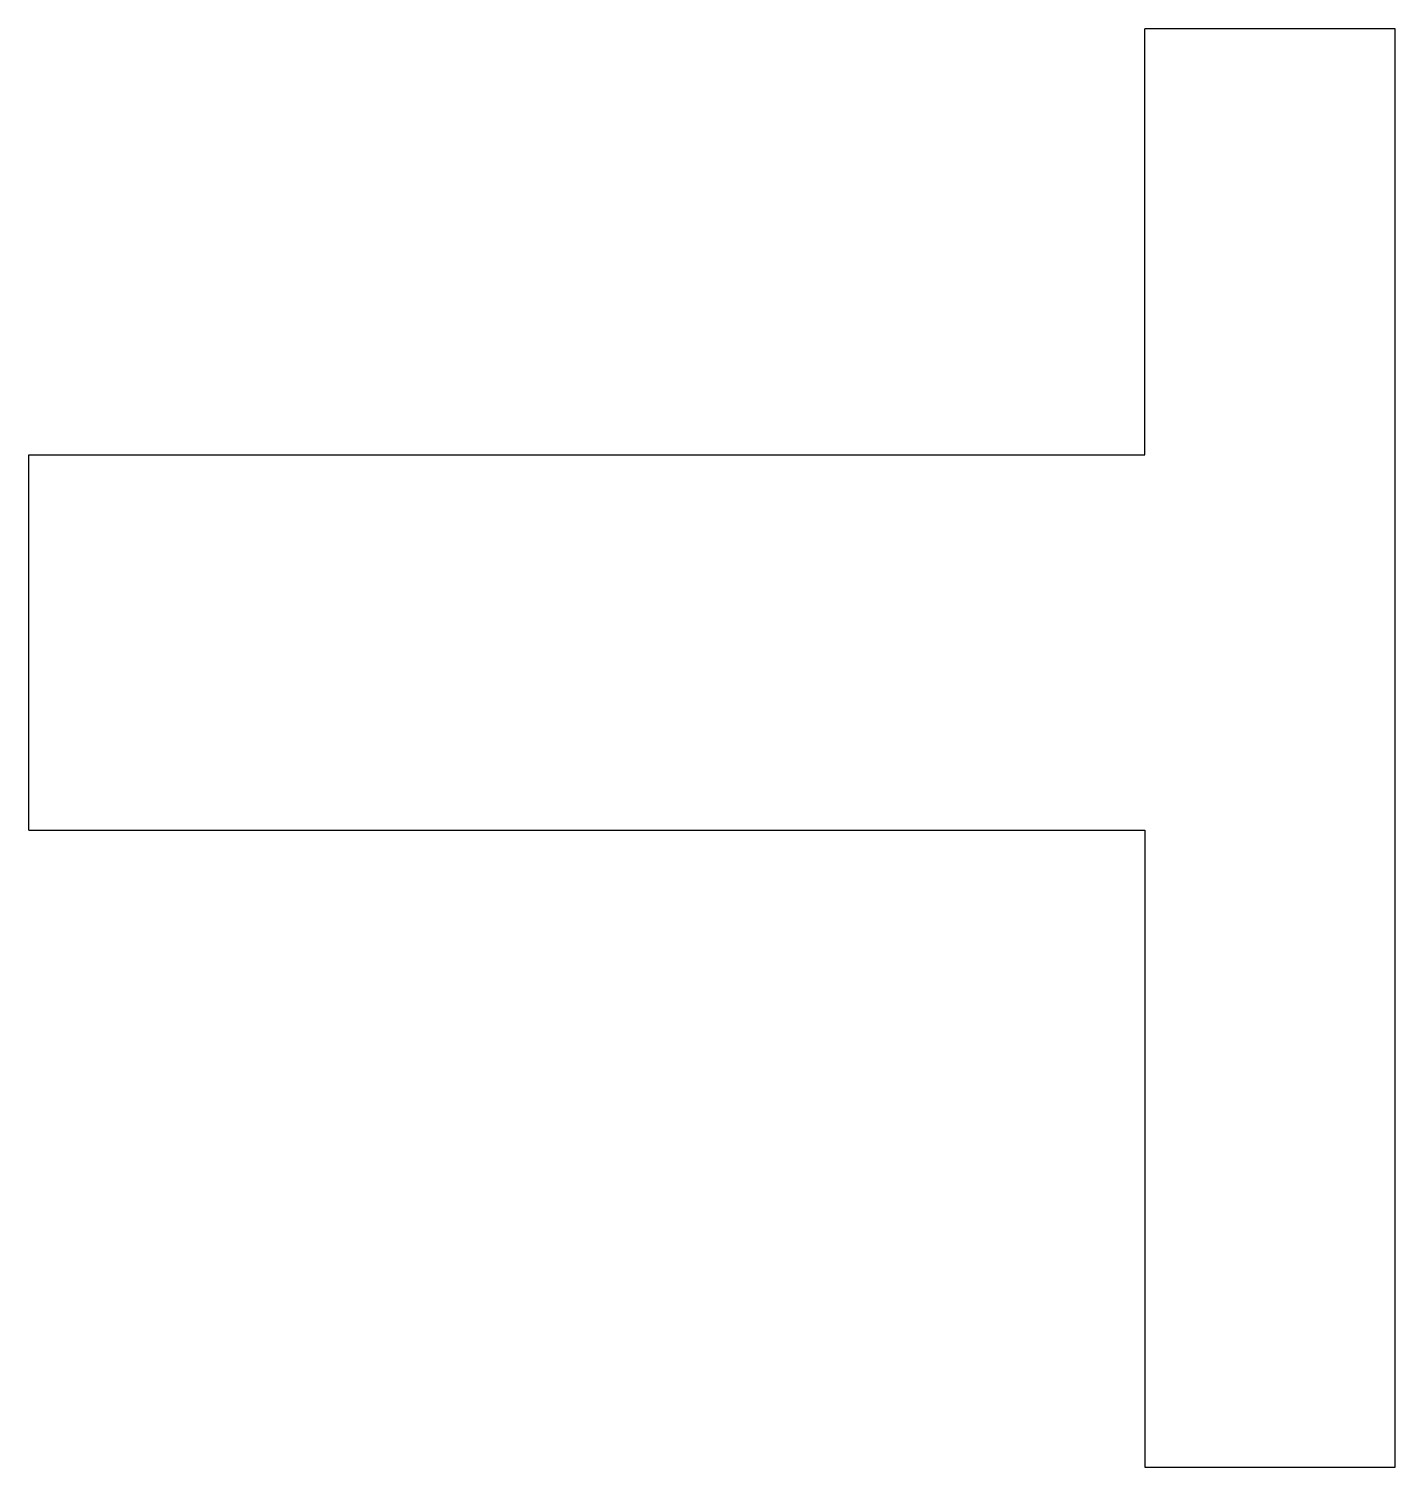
# Model space of a CAD drawing. Header units: inches. Extents: x 8.9 to 19.9, y -0.3 to 11.2.
import ezdxf

# ---------------------------------------------------------------- set-up
doc = ezdxf.new("R2010")
doc.units = ezdxf.units.IN
doc.header["$MEASUREMENT"] = 0
doc.layers.get('0').update_dxf_attribs({"true_color": 0xc2ced6})

msp = doc.modelspace()

# ---------------------------------------------------------------- linework, layer by layer
for p, q in [((17.854, 7.766), (17.854, 11.173)), ((19.856, 11.173), (17.854, 11.173)), ((19.856, -0.327), (19.856, 11.173)), ((8.933, 4.766), (8.933, 7.766)), ((8.933, 7.766), (17.854, 7.766)), ((8.933, 4.766), (17.854, 4.766)), ((17.854, 4.766), (17.854, -0.327)), ((17.854, -0.327), (19.856, -0.327))]:
    msp.add_line(p, q)

doc.saveas('drawing.dxf')
